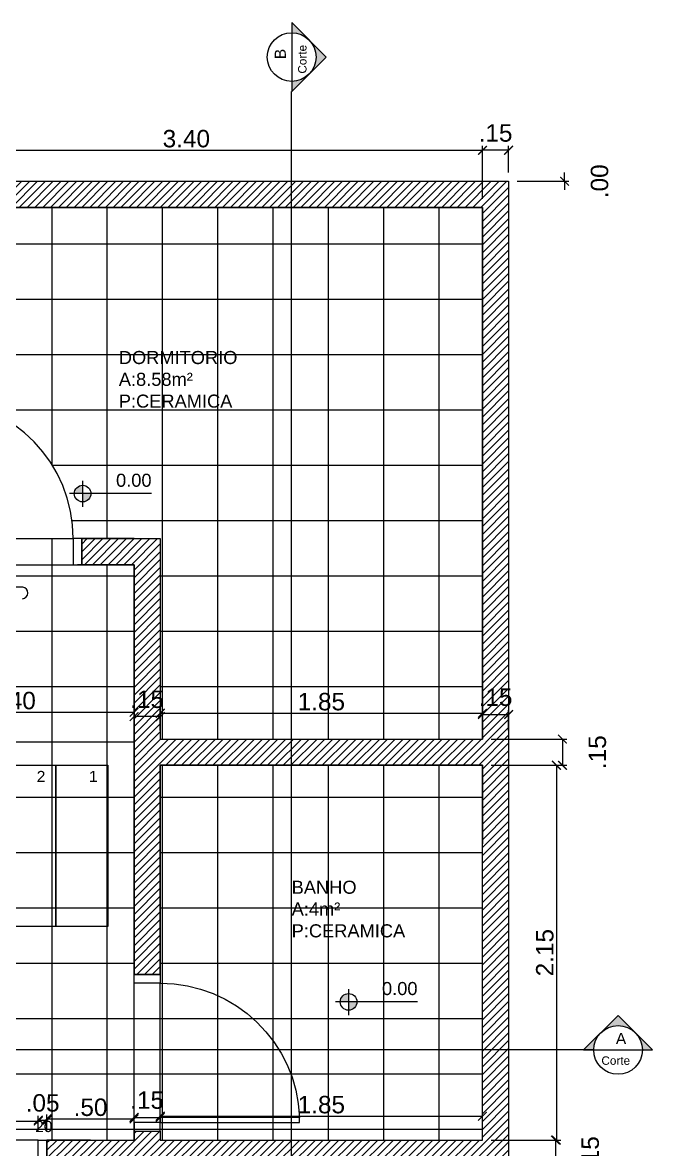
# Model space of a CAD drawing. Header units: millimetres. Extents: x 1336 to 452562, y -55875 to 2212.
# Drawn here: x 1357.14 to 1360.76, y 1628.02 to 1634.49 of the extents above; entities that cross this region are included whole.
import ezdxf

# ---------------------------------------------------------------- set-up
doc = ezdxf.new("R2010")
doc.units = ezdxf.units.MM
doc.linetypes.add('DASHDOTX2', pattern=[50.8, 25.4, -12.7, 0, -12.7])
doc.linetypes.add('DASHED2', pattern=[9.525, 6.35, -3.175])
for name, color, linetype in [('A_0.1', 1, 'Continuous'), ('A_0.3', 3, 'Continuous'), ('A_0.5', 5, 'Continuous'), ('B_Corte                  2', 4, 'DASHDOTX2'), ('B_Cotas                 11', 11, 'Continuous'), ('B_Projecao P       153', 153, 'DASHED2'), ('Z_ARQ-TEXTO2', 7, 'Continuous'), ('Z_ARQ-TEXTO3', 7, 'Continuous')]:
    doc.layers.add(name, color=color, linetype=linetype)
doc.styles.add('Annotative', font='arial.ttf')
doc.styles.add('Romans', font='aehalf.shx')
doc.dimstyles.new('1-50', dxfattribs={"dimscale": 0.5, "dimtxt": 0.2, "dimasz": 0.1, "dimexe": 0.05, "dimexo": 0.1, "dimgap": 0.03, "dimtad": 1, "dimzin": 5, "dimdsep": 46, "dimtxsty": 'Annotative', "dimblk": 'ARCHTICK', "dimcen": 0, "dimclrd": 256, "dimclre": 256, "dimclrt": 250, "dimadec": 0, "dimazin": 0, "dimtfac": 1, "dimtofl": 0, "dimtmove": 2, "dimatfit": 3, "dimldrblk": 'ARCHTICK', "dimfxl": 0.04, "dimtolj": 1, "dimtzin": 1, "dimarcsym": 0})

# ---------------------------------------------------------------- blocks, each defined once
blk = doc.blocks.new('Porta 80cm')
at = {"layer": 'A_0.1'}
for p, q in [((1345.7613, 1623.4302), (1346.5613, 1623.4302)), ((1345.7613, 1623.2802), (1346.5613, 1623.2802))]:
    blk.add_line(p, q, dxfattribs=at)
at = {"layer": 'A_0.3'}
for p, q in [((1345.7613, 1623.4302), (1345.7613, 1624.2302)), ((1345.7913, 1624.2302), (1345.7913, 1623.4302))]:
    blk.add_line(p, q, dxfattribs=at)
for points in [[(1345.7113, 1623.4302), (1345.7613, 1623.4302), (1345.7613, 1623.2802), (1345.7113, 1623.2802)], [(1346.6113, 1623.4302), (1346.5613, 1623.4302), (1346.5613, 1623.2802), (1346.6113, 1623.2802)]]:
    blk.add_lwpolyline(points, dxfattribs=at)
at = {"layer": 'B_Projecao P       153'}
blk.add_arc((1345.7613, 1623.4302), 0.8, 0, 87.8509, dxfattribs=at)
blk = doc.blocks.new('Porta C')
at = {"layer": 'A_0.3'}
for p, q in [((1352.0113, 1630.3602), (1352.0113, 1630.3302)), ((1352.8113, 1630.3302), (1352.8113, 1630.3602))]:
    blk.add_line(p, q, dxfattribs=at)
at = {"layer": 'A_0.5', "xscale": -1, "rotation": 270}
blk.add_blockref('Porta 80cm', (-271.4189, 284.5689), dxfattribs=at)
blk = doc.blocks.new('Nivel Piso')
at = {"layer": 'B_Cotas                 11'}
h = blk.add_hatch(color=256, dxfattribs=at)
h.dxf.hatch_style = 1
h.paths.add_polyline_path([(735.29, 589.9, 0.414214), (734.33, 588.95), (735.29, 588.95)])
h.paths.add_polyline_path([(736.24, 588.95), (735.29, 588.95), (735.29, 587.99, 0.414214)])
for p, q in [((735.29, 590.42), (735.29, 587.43)), ((743.2, 588.95), (733.77, 588.95))]:
    blk.add_line(p, q, dxfattribs=at)
blk.add_circle((735.29, 588.95), 0.956, dxfattribs=at)
blk = doc.blocks.new('ESCADA PLANTA')
at = {"layer": 'A_0.1'}
for p, q in [((3442.3088, 1612.8893), (3441.4588, 1613.8143)), ((3442.3088, 1612.8893), (3441.4588, 1612.8893)), ((3442.3088, 1612.5143), (3442.3088, 1612.8143)), ((3442.3088, 1612.5893), (3441.4588, 1612.5893)), ((3442.3088, 1612.5893), (3441.4588, 1611.6643))]:
    blk.add_line(p, q, dxfattribs=at)
for points in [[(3441.4588, 1611.6643), (3442.3088, 1611.6643), (3442.3088, 1613.8143), (3441.4588, 1613.8143)], [(3442.6088, 1613.8143), (3442.6088, 1612.8893), (3442.3088, 1612.8893), (3442.3088, 1613.8143)], [(3442.9088, 1613.8143), (3442.9088, 1612.8893), (3442.6088, 1612.8893), (3442.6088, 1613.8143)], [(3443.2088, 1613.8143), (3443.2088, 1612.8893), (3442.9088, 1612.8893), (3442.9088, 1613.8143)], [(3443.5088, 1613.8143), (3443.5088, 1612.8893), (3443.2088, 1612.8893), (3443.2088, 1613.8143)], [(3443.8088, 1613.8143), (3443.8088, 1612.8893), (3443.5088, 1612.8893), (3443.5088, 1613.8143)], [(3444.1088, 1613.8143), (3444.1088, 1612.8893), (3443.8088, 1612.8893), (3443.8088, 1613.8143)], [(3444.4088, 1613.8143), (3444.4088, 1612.8893), (3444.1088, 1612.8893), (3444.1088, 1613.8143)], [(3444.7088, 1613.8143), (3444.7088, 1612.8893), (3444.4088, 1612.8893), (3444.4088, 1613.8143)]]:
    blk.add_lwpolyline(points, close=True, dxfattribs=at)
at = {"layer": 'B_Projecao P       153'}
for points in [[(3442.6088, 1612.6643), (3442.6088, 1611.6643), (3442.3088, 1611.6643), (3442.3088, 1612.6643)], [(3442.9088, 1612.6643), (3442.9088, 1611.6643), (3442.6088, 1611.6643), (3442.6088, 1612.6643)], [(3443.2088, 1612.6643), (3443.2088, 1611.6643), (3442.9088, 1611.6643), (3442.9088, 1612.6643)], [(3443.5088, 1612.6643), (3443.5088, 1611.6643), (3443.2088, 1611.6643), (3443.2088, 1612.6643)], [(3443.8088, 1612.6643), (3443.8088, 1611.6643), (3443.5088, 1611.6643), (3443.5088, 1612.6643)], [(3444.1088, 1612.6643), (3444.1088, 1611.6643), (3443.8088, 1611.6643), (3443.8088, 1612.6643)]]:
    blk.add_lwpolyline(points, close=True, dxfattribs=at)
at = {"layer": 'B_Cotas                 11', "xscale": 0.05000000000004547, "yscale": 0.05000000000004547, "zscale": 0.05000000000004547}
blk.add_blockref('Nivel Piso', (3404.9747, 1583.2109), dxfattribs=at)
at = {"layer": 'A_0.1', "insert": (3442.1347, 1612.6965), "char_height": 0.075, "attachment_point": 9, "style": 'Romans'}
blk.add_mtext('{\\fArial|b0|i0|c0|p34;+1.70}', dxfattribs=at)
at = {"layer": 'Z_ARQ-TEXTO2', "insert": (3442.9088, 1612.8143), "char_height": 0.075, "attachment_point": 1, "style": 'Romans'}
blk.add_mtext('{\\fArial|b0|i0|c0|p34;\\H2x;ESCADA\\Fromans|c0;\\H0.6665x;\\C4;^J\\C1;A: 7.95m²}', dxfattribs=at)
at = {"layer": 'Z_ARQ-TEXTO3', "char_height": 0.063913, "attachment_point": 1, "style": 'Romans'}
for s, insert in [('{\\fArial|b0|i0|c0|p34;9}', (3441.6889, 1613.8191)), ('{\\fArial|b0|i0|c0|p34;6}', (3443.0997, 1613.7819)), ('{\\fArial|b0|i0|c0|p34;5}', (3443.3997, 1613.7819)), ('{\\fArial|b0|i0|c0|p34;4}', (3443.6997, 1613.7819)), ('{\\fArial|b0|i0|c0|p34;2}', (3444.2997, 1613.7819)), ('{\\fArial|b0|i0|c0|p34;1}', (3444.5997, 1613.7819)), ('{\\fArial|b0|i0|c0|p34;10}', (3441.4793, 1613.6219)), ('{\\fArial|b0|i0|c0|p34;11}', (3441.4803, 1612.6715)), ('{\\fArial|b0|i0|c0|p34;12}', (3441.4793, 1611.8887)), ('{\\fArial|b0|i0|c0|p34;13}', (3442.191, 1611.774)), ('{\\fArial|b0|i0|c0|p34;14}', (3442.491, 1611.774)), ('{\\fArial|b0|i0|c0|p34;15}', (3442.791, 1611.774)), ('{\\fArial|b0|i0|c0|p34;16}', (3443.091, 1611.774)), ('{\\fArial|b0|i0|c0|p34;17}', (3443.391, 1611.774)), ('{\\fArial|b0|i0|c0|p34;18}', (3443.691, 1611.774)), ('{\\fArial|b0|i0|c0|p34;19}', (3443.991, 1611.774)), ('{\\fArial|b0|i0|c0|p34;20}', (3444.291, 1611.774))]:
    blk.add_mtext(s, dxfattribs=dict(at, insert=insert))
for s, insert, width in [('{\\fArial|b0|i0|c0|p34;8}', (3442.4997, 1613.7819), 0.021507), ('{\\fArial|b0|i0|c0|p34;7}', (3442.7997, 1613.7819), 0.019469), ('{\\fArial|b0|i0|c0|p34;3}', (3443.9997, 1613.7819), 0.023542), ('{\\fArial|b0|i0|c0|p34;PATAMAR}', (3441.6898, 1612.8991), 0.079958)]:
    blk.add_mtext(s, dxfattribs=dict(at, insert=insert, width=width))
blk = doc.blocks.new('DSASADS')
at = {"layer": 'B_Corte                  2', "linetype": 'ByBlock', "lineweight": -2}
h = blk.add_hatch(color=256, dxfattribs=at)
h.paths.add_polyline_path([(2426.815, 1690.775), (2427.062, 1690.528), (2426.918, 1690.528, 0.198912)])
h.paths.add_polyline_path([(2426.568, 1691.023), (2426.815, 1690.775, 0.414214), (2426.32, 1690.775)])
h.paths.add_polyline_path([(2426.235, 1690.69), (2426.253, 1690.682, 0.114349), (2426.218, 1690.528), (2426.073, 1690.528)])
h.paths.add_polyline_path([(2426.32, 1690.775, 0.082683), (2426.253, 1690.682), (2426.235, 1690.69)])
at = {"layer": 'B_Corte                  2', "linetype": 'Continuous', "lineweight": -2}
blk.add_line((2426.218, 1690.528), (2426.918, 1690.528), dxfattribs=at)
at = {"layer": 'B_Corte                  2', "linetype": 'ByBlock', "lineweight": -2}
blk.add_lwpolyline([(2426.918, 1690.528), (2427.062, 1690.528), (2426.568, 1691.023), (2426.073, 1690.528), (2426.218, 1690.528)], dxfattribs=at)
at = {"layer": 'B_Corte                  2', "linetype": 'Continuous', "lineweight": -2}
blk.add_circle((2426.568, 1690.528), 0.35, dxfattribs=at)
blk = doc.blocks.new('_ArchTick')
at = {"color": 0, "linetype": 'ByBlock', "const_width": 0.15}
blk.add_lwpolyline([(-0.5, -0.5), (0.5, 0.5)], dxfattribs=at)
blk = doc.blocks.new('*D149')
at = {"layer": 'A_0.1', "lineweight": -2, "transparency": 16777216}
for p, q in [((1356.3838, 1633.4782), (1356.3838, 1633.7811)), ((1356.3838, 1633.7561), (1359.7838, 1633.7561)), ((1359.7838, 1633.4782), (1359.7838, 1633.7811))]:
    blk.add_line(p, q, dxfattribs=at)
at = {"layer": 'Defpoints', "color": 0, "transparency": 16777216}
for p in [(1359.7838, 1633.7561), (1356.3838, 1633.4282), (1359.7838, 1633.4282)]:
    blk.add_point(p, dxfattribs=at)
at = {"layer": 'A_0.1', "lineweight": -2, "transparency": 16777216, "xscale": 0.05, "yscale": 0.05, "zscale": 0.05, "rotation": 180}
blk.add_blockref('_ArchTick', (1356.3838, 1633.7561), dxfattribs=at)
at = {"layer": 'A_0.1', "lineweight": -2, "transparency": 16777216, "xscale": 0.05, "yscale": 0.05, "zscale": 0.05}
blk.add_blockref('_ArchTick', (1359.7838, 1633.7561), dxfattribs=at)
at = {"layer": 'A_0.1', "color": 250, "transparency": 16777216, "insert": (1358.0838, 1633.8222), "char_height": 0.1, "attachment_point": 5, "style": 'Annotative'}
blk.add_mtext('\\A1;3.40', dxfattribs=at)
blk = doc.blocks.new('*D150')
at = {"layer": 'A_0.1', "lineweight": -2, "transparency": 16777216}
for p, q in [((1359.7838, 1633.6282), (1359.7838, 1633.7811)), ((1359.9338, 1633.7561), (1359.7838, 1633.7561)), ((1359.9338, 1633.6282), (1359.9338, 1633.7811))]:
    blk.add_line(p, q, dxfattribs=at)
at = {"layer": 'Defpoints', "color": 0, "transparency": 16777216}
for p in [(1359.7838, 1633.7561), (1359.7838, 1633.5782), (1359.9338, 1633.5782)]:
    blk.add_point(p, dxfattribs=at)
at = {"layer": 'A_0.1', "lineweight": -2, "transparency": 16777216, "xscale": 0.05, "yscale": 0.05, "zscale": 0.05, "rotation": 180}
blk.add_blockref('_ArchTick', (1359.7838, 1633.7561), dxfattribs=at)
at = {"layer": 'A_0.1', "lineweight": -2, "transparency": 16777216, "xscale": 0.05, "yscale": 0.05, "zscale": 0.05}
blk.add_blockref('_ArchTick', (1359.9338, 1633.7561), dxfattribs=at)
at = {"layer": 'A_0.1', "color": 250, "transparency": 16777216, "insert": (1359.8588, 1633.8546), "char_height": 0.1, "attachment_point": 5, "style": 'Annotative'}
blk.add_mtext('\\A1;.15', dxfattribs=at)
blk = doc.blocks.new('*D154')
at = {"layer": 'A_0.1', "lineweight": -2, "transparency": 16777216}
for p, q in [((1356.3838, 1630.4282), (1356.3838, 1630.5576)), ((1356.3838, 1630.5326), (1357.7838, 1630.5326)), ((1357.7838, 1630.4282), (1357.7838, 1630.5576))]:
    blk.add_line(p, q, dxfattribs=at)
at = {"layer": 'Defpoints', "color": 0, "transparency": 16777216}
for p in [(1357.7838, 1630.5326), (1356.3838, 1630.3782), (1357.7838, 1630.3782)]:
    blk.add_point(p, dxfattribs=at)
at = {"layer": 'A_0.1', "lineweight": -2, "transparency": 16777216, "xscale": 0.05, "yscale": 0.05, "zscale": 0.05, "rotation": 180}
blk.add_blockref('_ArchTick', (1356.3838, 1630.5326), dxfattribs=at)
at = {"layer": 'A_0.1', "lineweight": -2, "transparency": 16777216, "xscale": 0.05, "yscale": 0.05, "zscale": 0.05}
blk.add_blockref('_ArchTick', (1357.7838, 1630.5326), dxfattribs=at)
at = {"layer": 'A_0.1', "color": 250, "transparency": 16777216, "insert": (1357.0838, 1630.5986), "char_height": 0.1, "attachment_point": 5, "style": 'Annotative'}
blk.add_mtext('\\A1;1.40', dxfattribs=at)
blk = doc.blocks.new('*D155')
at = {"layer": 'A_0.1', "lineweight": -2, "transparency": 16777216}
for p, q in [((1357.7838, 1630.4282), (1357.7838, 1630.5326)), ((1357.9338, 1630.4282), (1357.9338, 1630.5326)), ((1357.9338, 1630.5076), (1357.7838, 1630.5076))]:
    blk.add_line(p, q, dxfattribs=at)
at = {"layer": 'Defpoints', "color": 0, "transparency": 16777216}
for p in [(1357.7838, 1630.5076), (1357.7838, 1630.3782), (1357.9338, 1630.3782)]:
    blk.add_point(p, dxfattribs=at)
at = {"layer": 'A_0.1', "lineweight": -2, "transparency": 16777216, "xscale": 0.05, "yscale": 0.05, "zscale": 0.05, "rotation": 180}
blk.add_blockref('_ArchTick', (1357.7838, 1630.5076), dxfattribs=at)
at = {"layer": 'A_0.1', "lineweight": -2, "transparency": 16777216, "xscale": 0.05, "yscale": 0.05, "zscale": 0.05}
blk.add_blockref('_ArchTick', (1357.9338, 1630.5076), dxfattribs=at)
at = {"layer": 'A_0.1', "color": 250, "transparency": 16777216, "insert": (1357.8588, 1630.6061), "char_height": 0.1, "attachment_point": 5, "style": 'Annotative'}
blk.add_mtext('\\A1;.15', dxfattribs=at)
blk = doc.blocks.new('*D156')
at = {"layer": 'A_0.1', "lineweight": -2, "transparency": 16777216}
for p, q in [((1357.9338, 1630.4282), (1357.9338, 1630.5515)), ((1357.9338, 1630.5265), (1359.7838, 1630.5265)), ((1359.7838, 1630.4282), (1359.7838, 1630.5515))]:
    blk.add_line(p, q, dxfattribs=at)
at = {"layer": 'Defpoints', "color": 0, "transparency": 16777216}
for p in [(1359.7838, 1630.5265), (1357.9338, 1630.3782), (1359.7838, 1630.3782)]:
    blk.add_point(p, dxfattribs=at)
at = {"layer": 'A_0.1', "lineweight": -2, "transparency": 16777216, "xscale": 0.05, "yscale": 0.05, "zscale": 0.05, "rotation": 180}
blk.add_blockref('_ArchTick', (1357.9338, 1630.5265), dxfattribs=at)
at = {"layer": 'A_0.1', "lineweight": -2, "transparency": 16777216, "xscale": 0.05, "yscale": 0.05, "zscale": 0.05}
blk.add_blockref('_ArchTick', (1359.7838, 1630.5265), dxfattribs=at)
at = {"layer": 'A_0.1', "color": 250, "transparency": 16777216, "insert": (1358.8588, 1630.5926), "char_height": 0.1, "attachment_point": 5, "style": 'Annotative'}
blk.add_mtext('\\A1;1.85', dxfattribs=at)
blk = doc.blocks.new('*D158')
at = {"layer": 'A_0.1', "lineweight": -2, "transparency": 16777216}
for p, q in [((1359.7838, 1630.4282), (1359.7838, 1630.5445)), ((1359.7838, 1630.5195), (1359.9338, 1630.5195)), ((1359.9338, 1630.4282), (1359.9338, 1630.5445))]:
    blk.add_line(p, q, dxfattribs=at)
at = {"layer": 'Defpoints', "color": 0, "transparency": 16777216}
for p in [(1359.9338, 1630.5195), (1359.7838, 1630.3782), (1359.9338, 1630.3782)]:
    blk.add_point(p, dxfattribs=at)
at = {"layer": 'A_0.1', "lineweight": -2, "transparency": 16777216, "xscale": 0.05, "yscale": 0.05, "zscale": 0.05, "rotation": 180}
blk.add_blockref('_ArchTick', (1359.7838, 1630.5195), dxfattribs=at)
at = {"layer": 'A_0.1', "lineweight": -2, "transparency": 16777216, "xscale": 0.05, "yscale": 0.05, "zscale": 0.05}
blk.add_blockref('_ArchTick', (1359.9338, 1630.5195), dxfattribs=at)
at = {"layer": 'A_0.1', "color": 250, "transparency": 16777216, "insert": (1359.8588, 1630.6181), "char_height": 0.1, "attachment_point": 5, "style": 'Annotative'}
blk.add_mtext('\\A1;.15', dxfattribs=at)
blk = doc.blocks.new('*D162')
at = {"layer": 'A_0.1', "lineweight": -2, "transparency": 16777216}
for p, q in [((1356.4338, 1628.1282), (1356.4338, 1628.212)), ((1357.2338, 1628.1282), (1357.2338, 1628.212)), ((1356.4338, 1628.187), (1357.2338, 1628.187))]:
    blk.add_line(p, q, dxfattribs=at)
at = {"layer": 'Defpoints', "color": 0, "transparency": 16777216}
for p in [(1357.2338, 1628.187), (1356.4338, 1628.0782), (1357.2338, 1628.0782)]:
    blk.add_point(p, dxfattribs=at)
at = {"layer": 'A_0.1', "lineweight": -2, "transparency": 16777216, "xscale": 0.05, "yscale": 0.05, "zscale": 0.05, "rotation": 180}
blk.add_blockref('_ArchTick', (1356.4338, 1628.187), dxfattribs=at)
at = {"layer": 'A_0.1', "lineweight": -2, "transparency": 16777216, "xscale": 0.05, "yscale": 0.05, "zscale": 0.05}
blk.add_blockref('_ArchTick', (1357.2338, 1628.187), dxfattribs=at)
at = {"layer": 'A_0.1', "color": 250, "transparency": 16777216, "insert": (1356.8338, 1628.253), "char_height": 0.1, "attachment_point": 5, "style": 'Annotative'}
blk.add_mtext('\\A1;.80', dxfattribs=at)
blk = doc.blocks.new('*D163')
at = {"layer": 'A_0.1', "lineweight": -2, "transparency": 16777216}
for p, q in [((1357.2338, 1628.1282), (1357.2338, 1628.217)), ((1357.2338, 1628.192), (1357.2838, 1628.192)), ((1357.2838, 1628.1282), (1357.2838, 1628.217))]:
    blk.add_line(p, q, dxfattribs=at)
at = {"layer": 'Defpoints', "color": 0, "transparency": 16777216}
for p in [(1357.2838, 1628.192), (1357.2338, 1628.0782), (1357.2838, 1628.0782)]:
    blk.add_point(p, dxfattribs=at)
at = {"layer": 'A_0.1', "lineweight": -2, "transparency": 16777216, "xscale": 0.05, "yscale": 0.05, "zscale": 0.05, "rotation": 180}
blk.add_blockref('_ArchTick', (1357.2338, 1628.192), dxfattribs=at)
at = {"layer": 'A_0.1', "lineweight": -2, "transparency": 16777216, "xscale": 0.05, "yscale": 0.05, "zscale": 0.05}
blk.add_blockref('_ArchTick', (1357.2838, 1628.192), dxfattribs=at)
at = {"layer": 'A_0.1', "color": 250, "transparency": 16777216, "insert": (1357.2588, 1628.2906), "char_height": 0.1, "attachment_point": 5, "style": 'Annotative'}
blk.add_mtext('\\A1;.05', dxfattribs=at)
blk = doc.blocks.new('*D164')
at = {"layer": 'A_0.1', "lineweight": -2, "transparency": 16777216}
for p, q in [((1357.2838, 1628.1282), (1357.2838, 1628.2246)), ((1357.2838, 1628.1996), (1357.7838, 1628.1996)), ((1357.7838, 1628.1282), (1357.7838, 1628.2246))]:
    blk.add_line(p, q, dxfattribs=at)
at = {"layer": 'Defpoints', "color": 0, "transparency": 16777216}
for p in [(1357.7838, 1628.1996), (1357.2838, 1628.0782), (1357.7838, 1628.0782)]:
    blk.add_point(p, dxfattribs=at)
at = {"layer": 'A_0.1', "lineweight": -2, "transparency": 16777216, "xscale": 0.05, "yscale": 0.05, "zscale": 0.05, "rotation": 180}
blk.add_blockref('_ArchTick', (1357.2838, 1628.1996), dxfattribs=at)
at = {"layer": 'A_0.1', "lineweight": -2, "transparency": 16777216, "xscale": 0.05, "yscale": 0.05, "zscale": 0.05}
blk.add_blockref('_ArchTick', (1357.7838, 1628.1996), dxfattribs=at)
at = {"layer": 'A_0.1', "color": 250, "transparency": 16777216, "insert": (1357.5338, 1628.2656), "char_height": 0.1, "attachment_point": 5, "style": 'Annotative'}
blk.add_mtext('\\A1;.50', dxfattribs=at)
blk = doc.blocks.new('*D165')
at = {"layer": 'A_0.1', "lineweight": -2, "transparency": 16777216}
for p, q in [((1357.7838, 1628.1782), (1357.7838, 1628.2332)), ((1357.7838, 1628.2082), (1357.9338, 1628.2082)), ((1357.9338, 1628.1782), (1357.9338, 1628.2332))]:
    blk.add_line(p, q, dxfattribs=at)
at = {"layer": 'Defpoints', "color": 0, "transparency": 16777216}
for p in [(1357.9338, 1628.2082), (1357.7838, 1628.1282), (1357.9338, 1628.1282)]:
    blk.add_point(p, dxfattribs=at)
at = {"layer": 'A_0.1', "lineweight": -2, "transparency": 16777216, "xscale": 0.05, "yscale": 0.05, "zscale": 0.05, "rotation": 180}
blk.add_blockref('_ArchTick', (1357.7838, 1628.2082), dxfattribs=at)
at = {"layer": 'A_0.1', "lineweight": -2, "transparency": 16777216, "xscale": 0.05, "yscale": 0.05, "zscale": 0.05}
blk.add_blockref('_ArchTick', (1357.9338, 1628.2082), dxfattribs=at)
at = {"layer": 'A_0.1', "color": 250, "transparency": 16777216, "insert": (1357.8588, 1628.3067), "char_height": 0.1, "attachment_point": 5, "style": 'Annotative'}
blk.add_mtext('\\A1;.15', dxfattribs=at)
blk = doc.blocks.new('*D166')
at = {"layer": 'A_0.1', "lineweight": -2, "transparency": 16777216}
for p, q in [((1357.9338, 1628.1282), (1357.9338, 1628.2397)), ((1357.9338, 1628.2147), (1359.7838, 1628.2147)), ((1359.7838, 1628.1282), (1359.7838, 1628.2397))]:
    blk.add_line(p, q, dxfattribs=at)
at = {"layer": 'Defpoints', "color": 0, "transparency": 16777216}
for p in [(1359.7838, 1628.2147), (1357.9338, 1628.0782), (1359.7838, 1628.0782)]:
    blk.add_point(p, dxfattribs=at)
at = {"layer": 'A_0.1', "lineweight": -2, "transparency": 16777216, "xscale": 0.05, "yscale": 0.05, "zscale": 0.05, "rotation": 180}
blk.add_blockref('_ArchTick', (1357.9338, 1628.2147), dxfattribs=at)
at = {"layer": 'A_0.1', "lineweight": -2, "transparency": 16777216, "xscale": 0.05, "yscale": 0.05, "zscale": 0.05}
blk.add_blockref('_ArchTick', (1359.7838, 1628.2147), dxfattribs=at)
at = {"layer": 'A_0.1', "color": 250, "transparency": 16777216, "insert": (1358.8588, 1628.2808), "char_height": 0.1, "attachment_point": 5, "style": 'Annotative'}
blk.add_mtext('\\A1;1.85', dxfattribs=at)
blk = doc.blocks.new('*D189')
at = {"layer": 'A_0.1', "lineweight": -2, "transparency": 16777216}
for p, q in [((1360.2553, 1633.5782), (1360.2553, 1633.6282)), ((1359.9838, 1633.5782), (1360.2803, 1633.5782)), ((1359.9838, 1633.5782), (1360.2803, 1633.5782)), ((1360.2553, 1633.5782), (1360.2553, 1633.5282))]:
    blk.add_line(p, q, dxfattribs=at)
at = {"layer": 'Defpoints', "color": 0, "transparency": 16777216}
for p in [(1359.9338, 1633.5782), (1359.9338, 1633.5782), (1360.2553, 1633.5782)]:
    blk.add_point(p, dxfattribs=at)
at = {"layer": 'A_0.1', "lineweight": -2, "transparency": 16777216, "xscale": 0.05, "yscale": 0.05, "zscale": 0.05}
for rotation in [90, 270]:
    blk.add_blockref('_ArchTick', (1360.2553, 1633.5782), dxfattribs=dict(at, rotation=rotation))
at = {"layer": 'A_0.1', "color": 250, "transparency": 16777216, "insert": (1360.456, 1633.5782), "char_height": 0.1, "attachment_point": 5, "rotation": 90, "style": 'Annotative'}
blk.add_mtext('\\A1;.00', dxfattribs=at)
blk = doc.blocks.new('*D190')
at = {"layer": 'A_0.1', "lineweight": -2, "transparency": 16777216}
for p, q in [((1360.2553, 1633.5782), (1360.2553, 1633.6282)), ((1359.9838, 1633.5782), (1360.2803, 1633.5782)), ((1359.9838, 1633.5782), (1360.2803, 1633.5782)), ((1360.2553, 1633.5782), (1360.2553, 1633.5282))]:
    blk.add_line(p, q, dxfattribs=at)
at = {"layer": 'Defpoints', "color": 0, "transparency": 16777216}
for p in [(1359.9338, 1633.5782), (1359.9338, 1633.5782), (1360.2553, 1633.5782)]:
    blk.add_point(p, dxfattribs=at)
at = {"layer": 'A_0.1', "lineweight": -2, "transparency": 16777216, "xscale": 0.05, "yscale": 0.05, "zscale": 0.05}
for rotation in [90, 270]:
    blk.add_blockref('_ArchTick', (1360.2553, 1633.5782), dxfattribs=dict(at, rotation=rotation))
at = {"layer": 'A_0.1', "color": 250, "transparency": 16777216, "insert": (1360.456, 1633.5782), "char_height": 0.1, "attachment_point": 5, "rotation": 90, "style": 'Annotative'}
blk.add_mtext('\\A1;.00', dxfattribs=at)
blk = doc.blocks.new('*D191')
at = {"layer": 'A_0.1', "lineweight": -2, "transparency": 16777216}
for p, q in [((1359.8338, 1630.3782), (1360.2679, 1630.3782)), ((1360.2429, 1630.3782), (1360.2429, 1630.2282)), ((1359.8338, 1630.2282), (1360.2679, 1630.2282))]:
    blk.add_line(p, q, dxfattribs=at)
at = {"layer": 'Defpoints', "color": 0, "transparency": 16777216}
for p in [(1359.7838, 1630.3782), (1359.7838, 1630.2282), (1360.2429, 1630.2282)]:
    blk.add_point(p, dxfattribs=at)
at = {"layer": 'A_0.1', "lineweight": -2, "transparency": 16777216, "xscale": 0.05, "yscale": 0.05, "zscale": 0.05}
for p, rotation in [((1360.2429, 1630.3782), 90), ((1360.2429, 1630.2282), 270)]:
    blk.add_blockref('_ArchTick', p, dxfattribs=dict(at, rotation=rotation))
at = {"layer": 'A_0.1', "color": 250, "transparency": 16777216, "insert": (1360.4436, 1630.3032), "char_height": 0.1, "attachment_point": 5, "rotation": 90, "style": 'Annotative'}
blk.add_mtext('\\A1;.15', dxfattribs=at)
blk = doc.blocks.new('*D192')
at = {"layer": 'A_0.1', "lineweight": -2, "transparency": 16777216}
for p, q in [((1359.8338, 1630.2282), (1360.233, 1630.2282)), ((1360.208, 1630.2282), (1360.208, 1628.0782)), ((1359.8338, 1628.0782), (1360.233, 1628.0782))]:
    blk.add_line(p, q, dxfattribs=at)
at = {"layer": 'Defpoints', "color": 0, "transparency": 16777216}
for p in [(1359.7838, 1630.2282), (1359.7838, 1628.0782), (1360.208, 1628.0782)]:
    blk.add_point(p, dxfattribs=at)
at = {"layer": 'A_0.1', "lineweight": -2, "transparency": 16777216, "xscale": 0.05, "yscale": 0.05, "zscale": 0.05}
for p, rotation in [((1360.208, 1630.2282), 90), ((1360.208, 1628.0782), 270)]:
    blk.add_blockref('_ArchTick', p, dxfattribs=dict(at, rotation=rotation))
at = {"layer": 'A_0.1', "color": 250, "transparency": 16777216, "insert": (1360.1419, 1629.1532), "char_height": 0.1, "attachment_point": 5, "rotation": 90, "style": 'Annotative'}
blk.add_mtext('\\A1;2.15', dxfattribs=at)
blk = doc.blocks.new('*D193')
at = {"layer": 'A_0.1', "lineweight": -2, "transparency": 16777216}
for p, q in [((1359.8338, 1628.0782), (1360.2271, 1628.0782)), ((1360.2021, 1628.0782), (1360.2021, 1627.9282)), ((1359.8338, 1627.9282), (1360.2271, 1627.9282))]:
    blk.add_line(p, q, dxfattribs=at)
at = {"layer": 'Defpoints', "color": 0, "transparency": 16777216}
for p in [(1359.7838, 1628.0782), (1359.7838, 1627.9282), (1360.2021, 1627.9282)]:
    blk.add_point(p, dxfattribs=at)
at = {"layer": 'A_0.1', "lineweight": -2, "transparency": 16777216, "xscale": 0.05, "yscale": 0.05, "zscale": 0.05}
for p, rotation in [((1360.2021, 1628.0782), 90), ((1360.2021, 1627.9282), 270)]:
    blk.add_blockref('_ArchTick', p, dxfattribs=dict(at, rotation=rotation))
at = {"layer": 'A_0.1', "color": 250, "transparency": 16777216, "insert": (1360.4027, 1628.0032), "char_height": 0.1, "attachment_point": 5, "rotation": 90, "style": 'Annotative'}
blk.add_mtext('\\A1;.15', dxfattribs=at)

msp = doc.modelspace()

# ---------------------------------------------------------------- hatches: boundary and pattern name
at = {"layer": 'A_0.1'}
h = msp.add_hatch(dxfattribs=at)
h.set_pattern_fill('ANSI31', color=1, scale=0.01)
h.set_pattern_definition([(45, (4.372538, -0.00202), (-0.0224506403, 0.0224506403), [])])
h.paths.add_polyline_path([(1354.3838, 1627.9282), (1355.6838, 1627.9282), (1355.6838, 1627.8783), (1355.8338, 1627.8782), (1355.8338, 1627.9282), (1355.8338, 1627.9282), (1356.3838, 1627.9282), (1356.3838, 1628.0782), (1354.3838, 1628.0782), (1354.3838, 1630.2282), (1356.3838, 1630.2282), (1356.3838, 1630.4282), (1356.2338, 1630.4282), (1356.2338, 1630.3782), (1354.3838, 1630.3782), (1354.3838, 1633.4282), (1356.2338, 1633.4282), (1356.2338, 1631.3282), (1356.3838, 1631.3282), (1356.3838, 1631.3782), (1356.5838, 1631.3782), (1356.5838, 1631.5282), (1356.3838, 1631.5282), (1356.3838, 1633.4282), (1359.7838, 1633.4282), (1359.7838, 1630.3782), (1357.9338, 1630.3782), (1357.9338, 1631.5282), (1357.4838, 1631.5282), (1357.4838, 1631.3782), (1357.7838, 1631.3782), (1357.7838, 1629.0282), (1357.9338, 1629.0282), (1357.9338, 1630.2282), (1359.7838, 1630.2282), (1359.7838, 1628.0782), (1357.9338, 1628.0782), (1357.9338, 1628.1282), (1357.7838, 1628.1282), (1357.7838, 1628.0782), (1357.2838, 1628.0782), (1357.2838, 1627.9282), (1359.7838, 1627.9282), (1359.7838, 1624.5782), (1358.3064, 1624.5782), (1358.3064, 1624.4282), (1359.7838, 1624.4282), (1359.7838, 1623.3532), (1359.7838, 1623.2782), (1359.9338, 1623.2782), (1359.9338, 1623.2793), (1359.9338, 1633.5782), (1354.2338, 1633.5782), (1354.2338, 1623.2782), (1354.238, 1623.2782), (1354.3838, 1623.2782), (1354.3838, 1624.4282), (1356.8064, 1624.4282), (1356.8064, 1624.5782), (1355.8338, 1624.5782), (1355.8338, 1626.9782), (1355.6838, 1626.9782), (1355.6838, 1624.5782), (1354.3838, 1624.5782)])
h = msp.add_hatch(dxfattribs=at)
h.set_pattern_fill('NET', color=0, scale=0.1)
h.paths.add_polyline_path([(1356.4338, 1627.9282), (1356.3838, 1627.9282), (1355.8338, 1627.9282), (1355.8338, 1627.8782), (1355.8338, 1627.8282), (1355.8338, 1627.0282), (1355.8338, 1624.5782), (1356.8064, 1624.5782), (1358.3064, 1624.5782), (1358.6883, 1624.5782), (1358.6883, 1627.9282), (1357.2838, 1627.9282), (1357.2338, 1627.9282), (1357.2338, 1627.1282), (1357.2038, 1627.1282), (1357.2038, 1627.1287, -0.40327)])
h.paths.add_polyline_path([(1357.2038, 1627.9282), (1356.4338, 1627.9282, 0.40327), (1357.2038, 1627.1287)], flags=17)
h.paths.add_polyline_path([(1358.6883, 1633.4282), (1358.6883, 1630.3782), (1359.7838, 1630.3782), (1359.7838, 1633.4282)])
h.paths.add_polyline_path([(1357.4338, 1631.3782), (1357.4338, 1631.5282), (1356.6338, 1631.5282), (1356.6338, 1631.3782)])
h.paths.add_polyline_path([(1357.0338, 1628.0782), (1357.0338, 1629.0782), (1356.7338, 1629.0782), (1356.7338, 1628.0782)], flags=17)
h.paths.add_polyline_path([(1357.3338, 1629.3032), (1357.0338, 1629.3032), (1356.7338, 1629.3032), (1356.4338, 1629.3032), (1356.1338, 1629.3032), (1355.8338, 1629.3032), (1355.5338, 1629.3032), (1355.2338, 1629.3032), (1355.2338, 1629.0782), (1355.5338, 1629.0782), (1355.8338, 1629.0782), (1356.1338, 1629.0782), (1356.4338, 1629.0782), (1356.4338, 1628.0782), (1356.1338, 1628.0782), (1355.8338, 1628.0782), (1355.5338, 1628.0782), (1355.2338, 1628.0782), (1354.3838, 1628.0782), (1354.3838, 1630.2282), (1355.2338, 1630.2282), (1355.5338, 1630.2282), (1355.8338, 1630.2282), (1356.1338, 1630.2282), (1356.4338, 1630.2282), (1356.7338, 1630.2282), (1357.0338, 1630.2282), (1357.3338, 1630.2282), (1357.6338, 1630.2282), (1357.6338, 1629.3032)])
h.paths.add_polyline_path([(1358.6883, 1623.2782), (1358.6883, 1624.4282), (1358.3064, 1624.4282), (1354.3838, 1624.4282), (1354.3838, 1623.2782)])
h.paths.add_polyline_path([(1358.6883, 1624.4282), (1358.6883, 1623.2782), (1359.7838, 1623.2782), (1359.7838, 1623.4282), (1359.7838, 1624.4282)])
h.paths.add_polyline_path([(1357.6213, 1626.1447), (1358.7125, 1626.1447), (1358.7125, 1626.5508), (1357.6213, 1626.5508)], flags=9)
h.paths.add_polyline_path([(1358.6615, 1629.1974), (1359.3512, 1629.1974), (1359.3512, 1629.6032), (1358.6615, 1629.6032)], flags=9)
h.paths.add_polyline_path([(1357.6693, 1632.2358), (1358.3877, 1632.2358), (1358.3877, 1632.6419), (1357.6693, 1632.6419)], flags=9)
h.paths.add_polyline_path([(1355.0665, 1631.8738), (1355.7849, 1631.8738), (1355.7849, 1632.28), (1355.0665, 1632.28)], flags=9)
h.paths.add_polyline_path([(1356.7482, 1623.736), (1357.4379, 1623.736), (1357.4379, 1624.1421), (1356.7482, 1624.1421)], flags=24)
h = msp.add_hatch(dxfattribs=at)
h.set_pattern_fill('NET', color=0, scale=0.1)
h.paths.add_polyline_path([(1356.2338, 1630.3782), (1356.2338, 1630.4282), (1356.2338, 1630.4782), (1356.3838, 1630.4782), (1356.3838, 1630.3782), (1356.3838, 1630.2282), (1354.3838, 1630.2282), (1354.3838, 1628.5951), (1358.6883, 1628.5951), (1358.6883, 1630.2282), (1357.9338, 1630.2282), (1357.9338, 1629.0282), (1357.7838, 1629.0282), (1357.7838, 1631.3782), (1357.4838, 1631.3782), (1357.4838, 1631.5282), (1357.9338, 1631.5282), (1357.9338, 1630.3782), (1358.6883, 1630.3782), (1358.6883, 1633.4282), (1356.3838, 1633.4282), (1356.3838, 1631.5282), (1356.5838, 1631.5282), (1356.5838, 1631.3782), (1356.3838, 1631.3782), (1356.3838, 1631.3282), (1356.3838, 1631.2782), (1356.2338, 1631.2782), (1356.2338, 1633.4282), (1354.3838, 1633.4282), (1354.3838, 1630.3782)])
h.paths.add_polyline_path([(1356.6338, 1631.3782), (1356.6338, 1631.5282), (1356.6338, 1632.3282), (1356.6638, 1632.3282), (1356.6638, 1632.3276, -0.40327), (1357.4338, 1631.5282), (1357.4338, 1631.3782)], flags=16)
h.paths.add_polyline_path([(1355.2338, 1630.2282), (1355.5338, 1630.2282), (1355.8338, 1630.2282), (1356.1338, 1630.2282), (1356.4338, 1630.2282), (1356.7338, 1630.2282), (1357.0338, 1630.2282), (1357.3338, 1630.2282), (1357.6338, 1630.2282), (1357.6338, 1629.3032), (1357.3338, 1629.3032), (1357.0338, 1629.3032), (1356.7338, 1629.3032), (1356.4338, 1629.3032), (1356.1338, 1629.3032), (1355.8338, 1629.3032), (1355.5338, 1629.3032), (1355.2338, 1629.3032), (1355.2338, 1629.0782), (1355.5338, 1629.0782), (1355.8338, 1629.0782), (1356.1338, 1629.0782), (1356.4338, 1629.0782), (1356.7338, 1629.0782), (1357.0338, 1629.0782), (1357.0338, 1628.0782), (1356.7338, 1628.0782), (1356.4338, 1628.0782), (1356.1338, 1628.0782), (1355.8338, 1628.0782), (1355.5338, 1628.0782), (1355.2338, 1628.0782), (1354.3838, 1628.0782), (1354.3838, 1630.2282)])
h.paths.add_polyline_path([(1354.6163, 1629.0723, -1), (1354.7119, 1629.0723, -1)], flags=16)
h.paths.add_polyline_path([(1358.6883, 1628.5951), (1359.7838, 1628.5951), (1359.7838, 1630.2282), (1358.6883, 1630.2282)])
h.paths.add_polyline_path([(1359.7838, 1628.0782), (1359.7838, 1628.5951), (1358.6883, 1628.5951), (1358.6883, 1628.0782)])
h.paths.add_polyline_path([(1354.3838, 1628.5951), (1354.3838, 1628.0782), (1356.3838, 1628.0782), (1356.3838, 1627.9282), (1355.8338, 1627.9282), (1355.8338, 1627.8782), (1355.8338, 1627.8249), (1355.8338, 1627.0282), (1355.8338, 1624.5782), (1356.8064, 1624.5782), (1358.6883, 1624.5782), (1358.6883, 1627.9282), (1357.2838, 1627.9282), (1357.2838, 1628.0782), (1357.7838, 1628.0782), (1357.7838, 1628.1282), (1357.9338, 1628.1282), (1357.9338, 1628.0782), (1358.6883, 1628.0782), (1358.6883, 1628.5951)])
h.paths.add_polyline_path([(1357.2338, 1628.0782), (1357.2338, 1627.9282), (1357.2338, 1627.1282), (1357.2038, 1627.1282), (1357.2038, 1627.1287, -0.40327), (1356.4338, 1627.9282), (1356.4338, 1628.0782)], flags=16)
h.paths.add_polyline_path([(1358.6615, 1629.1974), (1359.3512, 1629.1974), (1359.3512, 1629.6032), (1358.6615, 1629.6032)], flags=9)
h.paths.add_polyline_path([(1357.6693, 1632.2358), (1358.3877, 1632.2358), (1358.3877, 1632.6419), (1357.6693, 1632.6419)], flags=24)
h.paths.add_polyline_path([(1355.0665, 1631.8738), (1355.7849, 1631.8738), (1355.7849, 1632.28), (1355.0665, 1632.28)], flags=24)
h.paths.add_polyline_path([(1357.6213, 1626.1447), (1358.7125, 1626.1447), (1358.7125, 1626.5508), (1357.6213, 1626.5508)], flags=9)
h = msp.add_hatch(dxfattribs=at)
h.set_pattern_fill('NET', color=0, scale=0.1)
h.paths.add_polyline_path([(1357.7838, 1628.5951), (1357.0338, 1628.5951), (1357.0338, 1628.0782), (1357.2338, 1628.0782), (1357.2838, 1628.0782), (1357.7838, 1628.0782), (1357.7838, 1628.1282), (1357.7838, 1628.1782)])
h.paths.add_polyline_path([(1357.0338, 1628.5951), (1356.7338, 1628.5951), (1356.7338, 1628.0782), (1357.0338, 1628.0782)])
h.paths.add_polyline_path([(1356.7338, 1628.5951), (1356.4338, 1628.5951), (1356.4338, 1628.0782), (1356.7338, 1628.0782)])
h.paths.add_polyline_path([(1356.4338, 1628.5951), (1356.1338, 1628.5951), (1356.1338, 1628.0782), (1356.4338, 1628.0782)])
h.paths.add_polyline_path([(1356.1338, 1628.5951), (1355.8338, 1628.5951), (1355.8338, 1628.0782), (1356.1338, 1628.0782)])
h.paths.add_polyline_path([(1355.5338, 1628.5951), (1355.2338, 1628.5951), (1355.2338, 1628.0782), (1355.5338, 1628.0782)])
h.paths.add_polyline_path([(1355.8338, 1628.5951), (1355.5338, 1628.5951), (1355.5338, 1628.0782), (1355.8338, 1628.0782)])
h.paths.add_polyline_path([(1355.8338, 1629.0782), (1355.5338, 1629.0782), (1355.5338, 1628.5951), (1355.8338, 1628.5951)])
h.paths.add_polyline_path([(1355.5338, 1629.0782), (1355.2338, 1629.0782), (1355.2338, 1628.5951), (1355.5338, 1628.5951)])
h.paths.add_polyline_path([(1355.2338, 1629.0032), (1354.8588, 1628.5951), (1355.2338, 1628.5951)], flags=17)
h.paths.add_polyline_path([(1355.2338, 1629.0032), (1354.3838, 1629.0032), (1354.3838, 1628.5951), (1354.8588, 1628.5951)])
h.paths.add_polyline_path([(1355.2338, 1628.5951), (1354.8588, 1628.5951), (1354.3838, 1628.0782), (1355.2338, 1628.0782)])
h.paths.add_polyline_path([(1354.8588, 1628.5951), (1354.3838, 1628.5951), (1354.3838, 1628.0782)], flags=17)
h.paths.add_polyline_path([(1354.3838, 1630.2282), (1354.3838, 1629.3032), (1355.2338, 1629.3032)])
h.paths.add_polyline_path([(1355.2338, 1630.2282), (1354.3838, 1630.2282), (1355.2338, 1629.3032)], flags=17)
h.paths.add_polyline_path([(1355.5338, 1630.2282), (1355.2338, 1630.2282), (1355.2338, 1629.3032), (1355.5338, 1629.3032)])
h.paths.add_polyline_path([(1355.8338, 1630.2282), (1355.5338, 1630.2282), (1355.5338, 1629.3032), (1355.8338, 1629.3032)])
h.paths.add_polyline_path([(1356.1338, 1630.2282), (1355.8338, 1630.2282), (1355.8338, 1629.3032), (1356.1338, 1629.3032)])
h.paths.add_polyline_path([(1356.4338, 1630.2282), (1356.1338, 1630.2282), (1356.1338, 1629.3032), (1356.4338, 1629.3032)])
h.paths.add_polyline_path([(1354.7809, 1629.0707), (1355.0835, 1629.0707), (1355.0835, 1629.2252), (1354.7809, 1629.2252)], flags=9)
h.paths.add_polyline_path([(1355.7985, 1628.8569), (1356.698, 1628.8569), (1356.698, 1629.284), (1355.7985, 1629.284)], flags=9)
h.paths.add_polyline_path([(1354.5919, 1629.2142), (1355.0555, 1629.2142), (1355.0555, 1629.3459), (1354.5919, 1629.3459)], flags=9)
h.paths.add_polyline_path([(1354.3796, 1628.9863), (1354.5108, 1628.9863), (1354.5108, 1629.1181), (1354.3796, 1629.1181)], flags=9)
h.paths.add_polyline_path([(1356.905, 1630.0967), (1356.9866, 1630.0967), (1356.9866, 1630.2284), (1356.905, 1630.2284)], flags=9)
h.paths.add_polyline_path([(1357.2061, 1630.0967), (1357.2877, 1630.0967), (1357.2877, 1630.2284), (1357.2061, 1630.2284)], flags=9)
h.paths.add_polyline_path([(1357.499, 1630.0967), (1357.5806, 1630.0967), (1357.5806, 1630.2284), (1357.499, 1630.2284)], flags=9)
h.paths.add_polyline_path([(1358.6615, 1629.1974), (1359.3512, 1629.1974), (1359.3512, 1629.6032), (1358.6615, 1629.6032)], flags=9)
h.paths.add_polyline_path([(1357.6693, 1632.2358), (1358.3877, 1632.2358), (1358.3877, 1632.6419), (1357.6693, 1632.6419)], flags=9)
h.paths.add_polyline_path([(1355.0665, 1631.8738), (1355.7849, 1631.8738), (1355.7849, 1632.28), (1355.0665, 1632.28)], flags=9)

# ---------------------------------------------------------------- linework, layer by layer
at = {"layer": 'A_0.1', "color": 5}
msp.add_line((1354.2338, 1633.5782), (1359.9338, 1633.5782), dxfattribs=at)
at = {"layer": 'A_0.1'}
msp.add_line((1356.8451, 1631.2519), (1357.1451, 1631.2519), dxfattribs=at)
msp.add_arc((1357.1406, 1631.217), 0.0336, 274.83471, 82.1398, dxfattribs=at)
at = {"layer": 'A_0.5'}
for p, q in [((1359.9338, 1633.5782), (1359.9338, 1632.9782)), ((1359.9338, 1633.5782), (1359.9338, 1623.2782)), ((1356.3838, 1633.4282), (1359.7838, 1633.4282)), ((1359.7838, 1633.4282), (1356.3838, 1633.4282)), ((1359.7838, 1633.4282), (1359.7838, 1632.9782)), ((1359.7838, 1630.3782), (1359.7838, 1633.4282)), ((1359.7838, 1632.9782), (1359.7838, 1630.3782)), ((1357.5838, 1631.5282), (1357.4838, 1631.5282)), ((1357.4838, 1631.5282), (1357.4838, 1631.3782)), ((1357.4838, 1631.3782), (1357.4838, 1631.5282)), ((1357.4838, 1631.5282), (1357.9338, 1631.5282)), ((1357.7838, 1631.5282), (1357.5838, 1631.5282)), ((1357.7838, 1631.5282), (1357.9338, 1631.5282)), ((1357.9338, 1631.5282), (1357.9338, 1630.3782)), ((1357.9338, 1631.5282), (1357.9338, 1630.3782)), ((1357.7838, 1631.3782), (1357.4588, 1631.3782)), ((1357.4838, 1631.3782), (1357.5838, 1631.3782)), ((1357.5838, 1631.3782), (1357.7838, 1631.3782)), ((1357.7838, 1631.3782), (1357.7838, 1630.3782)), ((1357.7838, 1629.0282), (1357.7838, 1631.3782)), ((1357.7838, 1630.3782), (1357.7838, 1629.0282)), ((1357.9338, 1630.3782), (1359.7838, 1630.3782)), ((1357.9338, 1630.3782), (1359.7838, 1630.3782)), ((1357.9338, 1630.2282), (1359.7838, 1630.2282)), ((1357.9338, 1629.0282), (1357.9338, 1630.2282)), ((1359.7838, 1630.2282), (1357.9338, 1630.2282)), ((1357.9338, 1630.2282), (1357.9338, 1629.0282)), ((1359.7838, 1630.2282), (1359.7838, 1629.7782)), ((1359.7838, 1628.0782), (1359.7838, 1630.2282)), ((1357.7838, 1629.0282), (1357.9338, 1629.0282)), ((1357.9338, 1629.0282), (1357.7838, 1629.0282)), ((1357.7838, 1628.1282), (1357.7838, 1628.0782)), ((1357.7838, 1628.1282), (1357.9338, 1628.1282)), ((1357.7838, 1628.0782), (1357.7838, 1628.1282)), ((1357.7838, 1628.1282), (1357.9338, 1628.1282)), ((1357.9338, 1628.1282), (1357.9338, 1628.0782)), ((1357.9338, 1628.1282), (1357.9338, 1628.0782)), ((1357.5338, 1628.0782), (1357.2838, 1628.0782)), ((1357.2838, 1628.0782), (1357.2838, 1627.9282)), ((1357.2838, 1627.9282), (1357.2838, 1628.0782)), ((1357.2838, 1628.0782), (1357.7838, 1628.0782)), ((1357.5338, 1628.0782), (1357.7838, 1628.0782)), ((1357.9338, 1628.0782), (1359.7838, 1628.0782)), ((1357.9338, 1628.0782), (1359.7838, 1628.0782))]:
    msp.add_line(p, q, dxfattribs=at)
at = {"layer": 'B_Corte                  2'}
for p, q in [((1358.6883, 1622.5199), (1358.6883, 1634.0934)), ((1360.4221, 1628.5951), (1353.899, 1628.5951))]:
    msp.add_line(p, q, dxfattribs=at)

# ---------------------------------------------------------------- block references
at = {"layer": 'A_0.1'}
msp.add_blockref('ESCADA PLANTA', (-2087.075, 16.4139), dxfattribs=at)
at = {"layer": 'A_0.3', "xscale": -1}
for p, rotation in [((-273.6964, 279.5169), 270), ((2987.564, 2979.9394), 90)]:
    msp.add_blockref('Porta C', p, dxfattribs=dict(at, rotation=rotation))
at = {"layer": 'A_0.3'}
msp.add_blockref('Porta C', (5.9225, -2.152), dxfattribs=at)
at = {"layer": 'B_Corte                  2', "xscale": 0.399458716151582, "yscale": 0.399458716151582, "zscale": 0.399458716151582, "rotation": 269.9999999999999}
msp.add_blockref('DSASADS', (683.3923, 2603.6046), dxfattribs=at)
at = {"layer": 'B_Corte                  2', "xscale": 0.399458716151582, "yscale": 0.399458716151582, "zscale": 0.399458716151582}
msp.add_blockref('DSASADS', (391.2483, 953.299), dxfattribs=at)
at = {"layer": 'B_Cotas                 11', "xscale": 0.05000000000004547, "yscale": 0.05000000000004547, "zscale": 0.05000000000004547}
for p in [(1320.7241, 1602.3391), (1322.2509, 1599.4233)]:
    msp.add_blockref('Nivel Piso', p, dxfattribs=at)

# ---------------------------------------------------------------- texts
at = {"layer": 'A_0.1', "char_height": 0.075, "attachment_point": 9, "style": 'Romans'}
for insert in [(1357.8841, 1631.8246), (1359.4109, 1628.9088)]:
    msp.add_mtext('{\\fArial|b0|i0|c0|p34;0.00}', dxfattribs=dict(at, insert=insert))
at = {"layer": 'Z_ARQ-TEXTO3', "attachment_point": 1, "rotation": 90, "style": 'Romans'}
for s, insert, char_height in [('{\\fArial|b0|i0|c0|p34;B}', (1358.591, 1634.2786), 0.063913), ('{\\fArial|b0|i0|c0|p34;Corte}', (1358.7253, 1634.1957), 0.048251)]:
    msp.add_mtext(s, dxfattribs=dict(at, insert=insert, char_height=char_height))
at = {"layer": 'Z_ARQ-TEXTO3', "attachment_point": 1, "style": 'Romans'}
for s, insert, char_height in [('{\\fArial|b0|i0|c0|p34;DORMITORIO\\PA:8.58m²\\PP:CERAMICA}', (1357.6961, 1632.6047), 0.075), ('{\\fArial|b0|i0|c0|p34;BANHO\\PA:4m²\\PP:CERAMICA}', (1358.6883, 1629.566), 0.075), ('{\\fArial|b0|i0|c0|p34;A}', (1360.5494, 1628.6924), 0.063913), ('{\\fArial|b0|i0|c0|p34;Corte}', (1360.4664, 1628.5581), 0.048251)]:
    msp.add_mtext(s, dxfattribs=dict(at, insert=insert, char_height=char_height))

# ---------------------------------------------------------------- dimensions: what is measured, and where the dimension line sits
at = {"layer": 'A_0.1'}
for base, p1, p2, picture, middle in [((1359.7838, 1633.7561), (1356.3838, 1633.4282), (1359.7838, 1633.4282), '*D149', (1358.0838, 1633.8222)), ((1359.7838, 1633.7561), (1359.9338, 1633.5782), (1359.7838, 1633.5782), '*D150', (1359.8588, 1633.8546)), ((1357.7838, 1630.5326), (1356.3838, 1630.3782), (1357.7838, 1630.3782), '*D154', (1357.0838, 1630.5986)), ((1357.7838, 1630.5076), (1357.9338, 1630.3782), (1357.7838, 1630.3782), '*D155', (1357.8588, 1630.6061)), ((1359.7838, 1630.5265), (1357.9338, 1630.3782), (1359.7838, 1630.3782), '*D156', (1358.8588, 1630.5926)), ((1359.9338, 1630.5195), (1359.7838, 1630.3782), (1359.9338, 1630.3782), '*D158', (1359.8588, 1630.6181)), ((1357.2338, 1628.187), (1356.4338, 1628.0782), (1357.2338, 1628.0782), '*D162', (1356.8338, 1628.253)), ((1357.2838, 1628.192), (1357.2338, 1628.0782), (1357.2838, 1628.0782), '*D163', (1357.2588, 1628.2906)), ((1357.7838, 1628.1996), (1357.2838, 1628.0782), (1357.7838, 1628.0782), '*D164', (1357.5338, 1628.2656)), ((1357.9338, 1628.2082), (1357.7838, 1628.1282), (1357.9338, 1628.1282), '*D165', (1357.8588, 1628.3067)), ((1359.7838, 1628.2147), (1357.9338, 1628.0782), (1359.7838, 1628.0782), '*D166', (1358.8588, 1628.2808))]:
    dim = msp.add_linear_dim(base=base, p1=p1, p2=p2, dimstyle='1-50', dxfattribs=at)
    dim.commit()
    dim.dimension.update_dxf_attribs({"geometry": picture, "text_midpoint": middle})
for base, p1, p2, picture, middle in [((1360.2553084622, 1633.5781556895), (1359.9338192877, 1633.5781556895), (1359.9338192877, 1633.5781556895), '*D189', (1360.4559803585, 1633.5781556895)), ((1360.2553084622, 1633.5781556895), (1359.9338192877, 1633.5781556895), (1359.9338192877, 1633.5781556895), '*D190', (1360.4559803585, 1633.5781556895)), ((1360.2429, 1630.2282), (1359.7838, 1630.3782), (1359.7838, 1630.2282), '*D191', (1360.4436, 1630.3032)), ((1360.208, 1628.0782), (1359.7838, 1630.2282), (1359.7838, 1628.0782), '*D192', (1360.1419, 1629.1532)), ((1360.2021, 1627.9282), (1359.7838, 1628.0782), (1359.7838, 1627.9282), '*D193', (1360.4027, 1628.0032))]:
    dim = msp.add_linear_dim(base=base, p1=p1, p2=p2, angle=90, dimstyle='1-50', dxfattribs=at)
    dim.commit()
    dim.dimension.update_dxf_attribs({"geometry": picture, "text_midpoint": middle})

doc.saveas('drawing.dxf')
